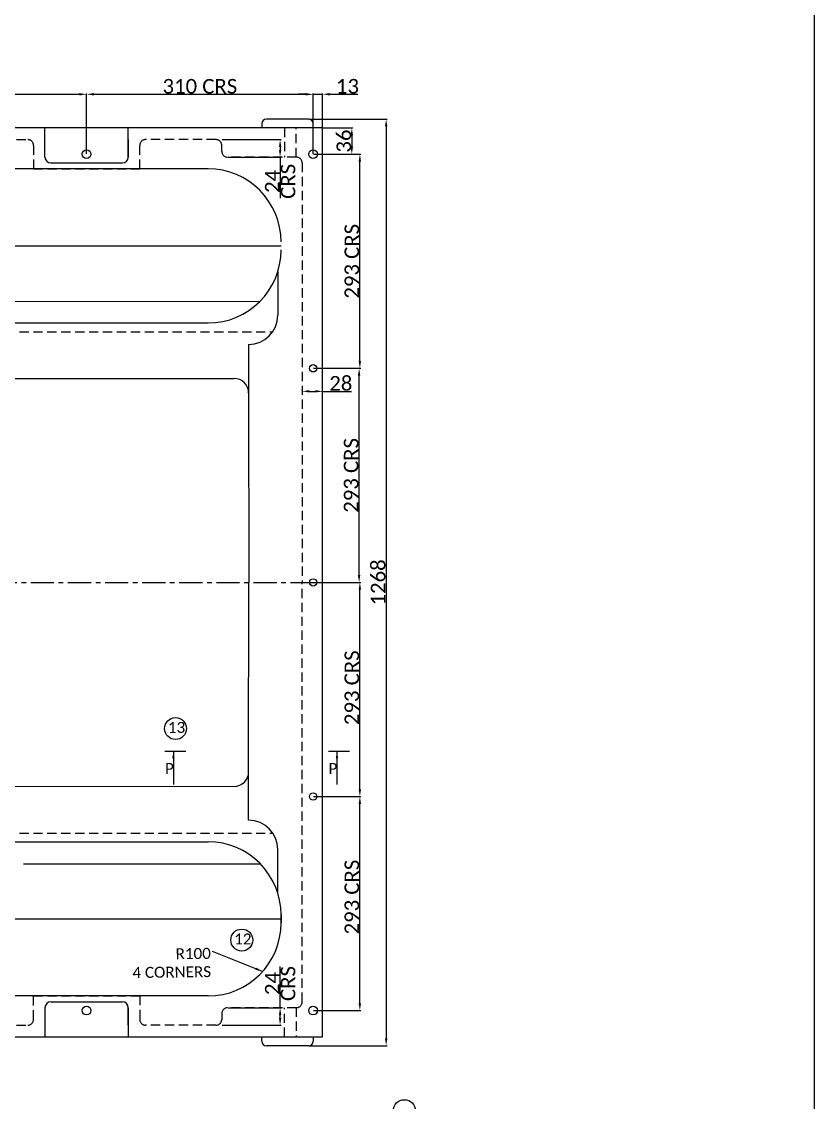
# Model space of a CAD drawing. Header units: millimetres. Extents: x -5330 to 2986, y -1292 to 4589.
# Drawn here: x 1901 to 2986, y 1009 to 2488 of the extents above; entities that cross this region are included whole.
import ezdxf

# ---------------------------------------------------------------- set-up
doc = ezdxf.new("R2010")
doc.units = ezdxf.units.MM
doc.linetypes.add('CENTER', pattern=[50.8, 31.75, -6.35, 6.35, -6.35])
doc.linetypes.add('DASH2', pattern=[19.05, 12.7, -6.35])
for name, color, linetype in [('centre', 5, 'CENTER'), ('dot', 1, 'DASH2'), ('object', 7, 'Continuous')]:
    doc.layers.add(name, color=color, linetype=linetype)
doc.layers.add('dimension', color=2, linetype='Continuous', lineweight=25)
doc.styles.get("Standard").update_dxf_attribs({"font": 'calibril.ttf'})
doc.dimstyles.new('ISO-25', dxfattribs={"dimtxt": 20, "dimasz": 10, "dimexe": 1.25, "dimexo": 0.625, "dimtad": 1, "dimdsep": 46, "dimtxsty": 'Standard', "dimcen": 2.5, "dimclrt": 256, "dimadec": 0, "dimazin": 0, "dimtfac": 1, "dimtmove": 0, "dimatfit": 3, "dimfxl": 1, "dimtfillclr": 256, "dimarcsym": 0})

# ---------------------------------------------------------------- blocks, each defined once
blk = doc.blocks.new('*D144')
at = {"layer": 'Defpoints', "color": 0, "transparency": 16777216}
for p in [(2183, 1138.9), (2254.8, 1138.9), (2174.7, 1114.9)]:
    blk.add_point(p, dxfattribs=at)
at = {"layer": 'dimension', "color": 0, "lineweight": -2, "transparency": 16777216}
for p, q in [((2254.8, 1138.9), (2254.8, 1195.1)), ((2183.6, 1138.9), (2256.1, 1138.9)), ((2254.8, 1124.9), (2254.8, 1128.9)), ((2175.3, 1114.9), (2256.1, 1114.9))]:
    blk.add_line(p, q, dxfattribs=at)
at = {"layer": 'dimension', "color": 0, "transparency": 16777216}
for points in [[(2256.5, 1128.9), (2253.2, 1128.9), (2254.8, 1138.9)], [(2253.2, 1124.9), (2256.5, 1124.9), (2254.8, 1114.9)]]:
    blk.add_solid(points, dxfattribs=at)
at = {"layer": 'dimension', "transparency": 16777216, "char_height": 20, "attachment_point": 5, "rotation": 90}
for s, insert in [('24', (2244.1, 1172)), ('CRS', (2265.7, 1172))]:
    blk.add_mtext(s, dxfattribs=dict(at, insert=insert))
blk = doc.blocks.new('*D145')
at = {"layer": 'Defpoints', "color": 0, "transparency": 16777216}
for p in [(2300, 1427.9), (2364, 1427.9), (2300, 1134.9)]:
    blk.add_point(p, dxfattribs=at)
at = {"layer": 'dimension', "color": 0, "lineweight": -2, "transparency": 16777216}
for p, q in [((2300.6, 1427.9), (2365.2, 1427.9)), ((2364, 1144.9), (2364, 1417.9)), ((2300.6, 1134.9), (2365.2, 1134.9))]:
    blk.add_line(p, q, dxfattribs=at)
at = {"layer": 'dimension', "color": 0, "transparency": 16777216}
for points in [[(2365.6, 1417.9), (2362.3, 1417.9), (2364, 1427.9)], [(2362.3, 1144.9), (2365.6, 1144.9), (2364, 1134.9)]]:
    blk.add_solid(points, dxfattribs=at)
at = {"layer": 'dimension', "transparency": 16777216, "insert": (2353.1, 1290.3), "char_height": 20, "attachment_point": 5, "rotation": 90}
blk.add_mtext('293 CRS', dxfattribs=at)
blk = doc.blocks.new('*D146')
at = {"layer": 'Defpoints', "color": 0, "transparency": 16777216}
for p in [(2300, 1720.9), (2364, 1720.9), (2300, 1427.9)]:
    blk.add_point(p, dxfattribs=at)
at = {"layer": 'dimension', "color": 0, "lineweight": -2, "transparency": 16777216}
for p, q in [((2300.6, 1720.9), (2365.2, 1720.9)), ((2364, 1437.9), (2364, 1710.9)), ((2300.6, 1427.9), (2365.2, 1427.9))]:
    blk.add_line(p, q, dxfattribs=at)
at = {"layer": 'dimension', "color": 0, "transparency": 16777216}
for points in [[(2365.6, 1710.9), (2362.3, 1710.9), (2364, 1720.9)], [(2362.3, 1437.9), (2365.6, 1437.9), (2364, 1427.9)]]:
    blk.add_solid(points, dxfattribs=at)
at = {"layer": 'dimension', "transparency": 16777216, "insert": (2353.1, 1576.8), "char_height": 20, "attachment_point": 5, "rotation": 90}
blk.add_mtext('293 CRS', dxfattribs=at)
blk = doc.blocks.new('*D147')
at = {"layer": 'Defpoints', "color": 0, "transparency": 16777216}
for p in [(2300, 2013.9), (2363, 2013.9), (2300, 1720.9)]:
    blk.add_point(p, dxfattribs=at)
at = {"layer": 'dimension', "color": 0, "lineweight": -2, "transparency": 16777216}
for p, q in [((2300.6, 2013.9), (2364.2, 2013.9)), ((2363, 1730.9), (2363, 2003.9)), ((2300.6, 1720.9), (2364.2, 1720.9))]:
    blk.add_line(p, q, dxfattribs=at)
at = {"layer": 'dimension', "color": 0, "transparency": 16777216}
for points in [[(2364.6, 2003.9), (2361.3, 2003.9), (2363, 2013.9)], [(2361.3, 1730.9), (2364.6, 1730.9), (2363, 1720.9)]]:
    blk.add_solid(points, dxfattribs=at)
at = {"layer": 'dimension', "transparency": 16777216, "insert": (2352.1, 1867.4), "char_height": 20, "attachment_point": 5, "rotation": 90}
blk.add_mtext('293 CRS', dxfattribs=at)
blk = doc.blocks.new('*D148')
at = {"layer": 'Defpoints', "color": 0, "transparency": 16777216}
for p in [(2300, 2306.9), (2364, 2306.9), (2300, 2013.9)]:
    blk.add_point(p, dxfattribs=at)
at = {"layer": 'dimension', "color": 0, "lineweight": -2, "transparency": 16777216}
for p, q in [((2300.6, 2306.9), (2365.2, 2306.9)), ((2364, 2023.9), (2364, 2296.9)), ((2300.6, 2013.9), (2365.2, 2013.9))]:
    blk.add_line(p, q, dxfattribs=at)
at = {"layer": 'dimension', "color": 0, "transparency": 16777216}
for points in [[(2365.6, 2296.9), (2362.3, 2296.9), (2364, 2306.9)], [(2362.3, 2023.9), (2365.6, 2023.9), (2364, 2013.9)]]:
    blk.add_solid(points, dxfattribs=at)
at = {"layer": 'dimension', "transparency": 16777216, "insert": (2353.1, 2160.4), "char_height": 20, "attachment_point": 5, "rotation": 90}
blk.add_mtext('293 CRS', dxfattribs=at)
blk = doc.blocks.new('*D149')
at = {"layer": 'Defpoints', "color": 0, "transparency": 16777216}
for p in [(2313, 2342.9), (2313, 2306.9), (2353, 2306.9)]:
    blk.add_point(p, dxfattribs=at)
at = {"layer": 'dimension', "color": 0, "lineweight": -2, "transparency": 16777216}
for p, q in [((2313.6, 2342.9), (2354.2, 2342.9)), ((2353, 2332.9), (2353, 2316.9)), ((2313.6, 2306.9), (2354.2, 2306.9))]:
    blk.add_line(p, q, dxfattribs=at)
at = {"layer": 'dimension', "color": 0, "transparency": 16777216}
for points in [[(2354.6, 2332.9), (2351.3, 2332.9), (2353, 2342.9)], [(2351.3, 2316.9), (2354.6, 2316.9), (2353, 2306.9)]]:
    blk.add_solid(points, dxfattribs=at)
at = {"layer": 'dimension', "transparency": 16777216, "insert": (2342.1, 2324.9), "char_height": 20, "attachment_point": 5, "rotation": 90}
blk.add_mtext('36', dxfattribs=at)
blk = doc.blocks.new('*D150')
at = {"layer": 'Defpoints', "color": 0, "transparency": 16777216}
for p in [(2313, 2388.9), (2300, 2342.9), (2313, 2342.9)]:
    blk.add_point(p, dxfattribs=at)
at = {"layer": 'dimension', "color": 0, "lineweight": -2, "transparency": 16777216}
for p, q in [((2290, 2388.9), (2280, 2388.9)), ((2300, 2343.6), (2300, 2390.2)), ((2300, 2388.9), (2313, 2388.9)), ((2313, 2343.6), (2313, 2390.2)), ((2323, 2388.9), (2361, 2388.9))]:
    blk.add_line(p, q, dxfattribs=at)
at = {"layer": 'dimension', "color": 0, "transparency": 16777216}
for points in [[(2290, 2387.3), (2290, 2390.6), (2300, 2388.9)], [(2323, 2390.6), (2323, 2387.3), (2313, 2388.9)]]:
    blk.add_solid(points, dxfattribs=at)
at = {"layer": 'dimension', "transparency": 16777216, "insert": (2347, 2399.8), "char_height": 20, "attachment_point": 5}
blk.add_mtext('13', dxfattribs=at)
blk = doc.blocks.new('*D151')
at = {"layer": 'Defpoints', "color": 0, "transparency": 16777216}
for p in [(2294, 2354.9), (2294, 1086.9), (2400, 1086.9)]:
    blk.add_point(p, dxfattribs=at)
at = {"layer": 'dimension', "color": 0, "lineweight": -2, "transparency": 16777216}
for p, q in [((2294.6, 2354.9), (2401.2, 2354.9)), ((2400, 2344.9), (2400, 1096.9)), ((2294.6, 1086.9), (2401.2, 1086.9))]:
    blk.add_line(p, q, dxfattribs=at)
at = {"layer": 'dimension', "color": 0, "transparency": 16777216}
for points in [[(2401.6, 2344.9), (2398.3, 2344.9), (2400, 2354.9)], [(2398.3, 1096.9), (2401.6, 1096.9), (2400, 1086.9)]]:
    blk.add_solid(points, dxfattribs=at)
at = {"layer": 'dimension', "transparency": 16777216, "insert": (2389.1, 1720.9), "char_height": 20, "attachment_point": 5, "rotation": 90}
blk.add_mtext('1268', dxfattribs=at)
blk = doc.blocks.new('*D160')
at = {"layer": 'Defpoints', "color": 0, "transparency": 16777216}
for p in [(2285, 1982.4), (2313, 1982.4), (2313, 1982.4)]:
    blk.add_point(p, dxfattribs=at)
at = {"layer": 'dimension', "color": 0, "lineweight": -2, "transparency": 16777216}
for p, q in [((2285, 1983.1), (2285, 1983.7)), ((2295, 1982.4), (2303, 1982.4)), ((2313, 1983.1), (2313, 1983.7)), ((2313, 1982.4), (2352.7, 1982.4))]:
    blk.add_line(p, q, dxfattribs=at)
at = {"layer": 'dimension', "color": 0, "transparency": 16777216}
for points in [[(2295, 1984.1), (2295, 1980.8), (2285, 1982.4)], [(2303, 1980.8), (2303, 1984.1), (2313, 1982.4)]]:
    blk.add_solid(points, dxfattribs=at)
at = {"layer": 'dimension', "transparency": 16777216, "insert": (2337.9, 1993.3), "char_height": 20, "attachment_point": 5}
blk.add_mtext('28', dxfattribs=at)
blk = doc.blocks.new('*D161')
at = {"layer": 'Defpoints', "color": 0, "transparency": 16777216}
for p in [(2174.7, 2326.9), (2183, 2302.9), (2254.8, 2302.9)]:
    blk.add_point(p, dxfattribs=at)
at = {"layer": 'dimension', "color": 0, "lineweight": -2, "transparency": 16777216}
for p, q in [((2175.3, 2326.9), (2256.1, 2326.9)), ((2254.8, 2316.9), (2254.8, 2312.9)), ((2183.6, 2302.9), (2256.1, 2302.9)), ((2254.8, 2302.9), (2254.8, 2246.7))]:
    blk.add_line(p, q, dxfattribs=at)
at = {"layer": 'dimension', "color": 0, "transparency": 16777216}
for points in [[(2256.5, 2316.9), (2253.2, 2316.9), (2254.8, 2326.9)], [(2253.2, 2312.9), (2256.5, 2312.9), (2254.8, 2302.9)]]:
    blk.add_solid(points, dxfattribs=at)
at = {"layer": 'dimension', "transparency": 16777216, "char_height": 20, "attachment_point": 5, "rotation": 90}
for s, insert in [('CRS', (2265.7, 2269.8)), ('24', (2244.1, 2269.8))]:
    blk.add_mtext(s, dxfattribs=dict(at, insert=insert))
blk = doc.blocks.new('*D167')
at = {"layer": 'Defpoints', "color": 0, "transparency": 16777216}
for p in [(1990, 2388.9), (1680, 2306.9), (1990, 2306.9)]:
    blk.add_point(p, dxfattribs=at)
at = {"layer": 'dimension', "color": 0, "lineweight": -2, "transparency": 16777216}
for p, q in [((1680, 2307.6), (1680, 2390.2)), ((1690, 2388.9), (1980, 2388.9)), ((1990, 2307.6), (1990, 2390.2))]:
    blk.add_line(p, q, dxfattribs=at)
at = {"layer": 'dimension', "color": 0, "transparency": 16777216}
for points in [[(1690, 2390.6), (1690, 2387.3), (1680, 2388.9)], [(1980, 2387.3), (1980, 2390.6), (1990, 2388.9)]]:
    blk.add_solid(points, dxfattribs=at)
at = {"layer": 'dimension', "transparency": 16777216, "insert": (1835, 2399.8), "char_height": 20, "attachment_point": 5}
blk.add_mtext('310 CRS', dxfattribs=at)
blk = doc.blocks.new('*D168')
at = {"layer": 'Defpoints', "color": 0, "transparency": 16777216}
for p in [(2300, 2388.9), (1990, 2306.9), (2300, 2306.9)]:
    blk.add_point(p, dxfattribs=at)
at = {"layer": 'dimension', "color": 0, "lineweight": -2, "transparency": 16777216}
for p, q in [((1990, 2307.6), (1990, 2390.2)), ((2000, 2388.9), (2290, 2388.9)), ((2300, 2307.6), (2300, 2390.2))]:
    blk.add_line(p, q, dxfattribs=at)
at = {"layer": 'dimension', "color": 0, "transparency": 16777216}
for points in [[(2000, 2390.6), (2000, 2387.3), (1990, 2388.9)], [(2290, 2387.3), (2290, 2390.6), (2300, 2388.9)]]:
    blk.add_solid(points, dxfattribs=at)
at = {"layer": 'dimension', "transparency": 16777216, "insert": (2145, 2399.8), "char_height": 20, "attachment_point": 5}
blk.add_mtext('310 CRS', dxfattribs=at)

msp = doc.modelspace()

# ---------------------------------------------------------------- linework, layer by layer
at = {"layer": 'centre'}
for p, q in [((1932.977, 2302.927), (1932.977, 2326.927)), ((2046.977, 2326.927), (2046.977, 2302.927)), ((2284.977, 2326.927), (2284.977, 2326.927)), ((287.977, 1720.927), (2312.977, 1720.927)), ((1932.977, 1138.927), (1932.977, 1114.927)), ((2046.977, 1114.927), (2046.977, 1138.927)), ((2284.977, 1114.927), (2284.977, 1114.927))]:
    msp.add_line(p, q, dxfattribs=at)
at = {"layer": 'dimension'}
for p, q in [((2986.11, -1291.764), (2986.11, 4588.836)), ((2097.223, 1490.104), (2125.855, 1490.104)), ((2321.045, 1490.104), (2349.677, 1490.104))]:
    msp.add_line(p, q, dxfattribs=at)
for centre in [(2111.677, 1520.931), (2202.374, 1231.417), (2424.95, 997.99)]:
    msp.add_circle(centre, 15.039, dxfattribs=at)
at = {"layer": 'dot'}
for p, q in [((2260.977, 2342.927), (2260.977, 2302.927)), ((2276.977, 2302.927), (2276.977, 2342.927)), ((1760.617, 2326.927), (1909.337, 2326.927)), ((2166.977, 2326.927), (2070.617, 2326.927)), ((1917.337, 2318.927), (1917.337, 2286.927)), ((2062.617, 2286.927), (2062.617, 2318.927)), ((2174.977, 2310.927), (2174.977, 2318.927)), ((2276.977, 2302.927), (2182.977, 2302.927)), ((2284.977, 2294.927), (2284.977, 1720.927)), ((1917.337, 2286.927), (2062.617, 2286.927)), ((1764.688, 2063.927), (2244.79, 2063.927)), ((2284.977, 1146.927), (2284.977, 1720.927)), ((1764.688, 1377.927), (2244.79, 1377.927)), ((2256.156, 1254.927), (2256.156, 1265.915)), ((1917.337, 1122.927), (1917.337, 1154.927)), ((1917.337, 1154.927), (2062.617, 1154.927)), ((2062.617, 1154.927), (2062.617, 1122.927)), ((2276.977, 1138.927), (2182.977, 1138.927)), ((2260.977, 1098.927), (2260.977, 1138.927)), ((2276.977, 1138.927), (2276.977, 1098.927)), ((2174.977, 1130.927), (2174.977, 1122.927)), ((1760.617, 1114.927), (1909.337, 1114.927)), ((2166.977, 1114.927), (2070.617, 1114.927))]:
    msp.add_line(p, q, dxfattribs=at)
for centre, start, end in [((1909.337, 2318.927), 0, 90), ((2070.617, 2318.927), 90, 180), ((2166.977, 2318.927), 0, 90), ((2182.977, 2310.927), 180, 270), ((2276.977, 2294.927), 0, 90), ((2182.977, 1130.927), 90, 180), ((2276.977, 1146.927), 270, 0), ((1909.337, 1122.927), 270, 0), ((2070.617, 1122.927), 180, 270), ((2166.977, 1122.927), 270, 0), ((2166.977, 1122.927), 270, 0)]:
    msp.add_arc(centre, 8, start, end, dxfattribs=at)
at = {"layer": 'object'}
for p, q in [((2293.977, 2354.927), (2235.977, 2354.927)), ((2312.977, 2342.927), (287.977, 2342.927)), ((1932.977, 2302.927), (1932.977, 2342.927)), ((1932.977, 2302.927), (1932.977, 2342.927)), ((2046.977, 2302.927), (2046.977, 2342.927)), ((2046.977, 2302.927), (2046.977, 2342.927)), ((2229.977, 2348.927), (2229.977, 2342.927)), ((2299.977, 2342.927), (2299.977, 2348.927)), ((2312.977, 1720.927), (2312.977, 2342.927)), ((1940.977, 2294.927), (2038.977, 2294.927)), ((2156.156, 2286.927), (1744.688, 2286.927)), ((1644.688, 2181.433), (2256.156, 2181.433)), ((2251.732, 2146.524), (2251.732, 2086.447)), ((1810.977, 2105.698), (2226.866, 2105.228)), ((1744.688, 2075.938), (2156.156, 2075.938)), ((2211.732, 2046.447), (2211.732, 2046.447)), ((2211.732, 2046.447), (2211.755, 1980.067)), ((2211.732, 2022.447), (2211.732, 2022.447)), ((1830.668, 1999.934), (2191.748, 2000.06)), ((2211.755, 1980.067), (2211.846, 1720.927)), ((2211.755, 1461.786), (2211.846, 1720.927)), ((2312.977, 1098.927), (2312.977, 1720.927)), ((2211.732, 1395.407), (2211.755, 1461.786)), ((1830.668, 1441.92), (2191.748, 1441.793)), ((2211.732, 1419.407), (2211.732, 1419.407)), ((2211.732, 1395.407), (2211.732, 1395.407)), ((1744.688, 1365.915), (2156.156, 1365.915)), ((2251.732, 1295.329), (2251.732, 1355.407)), ((1903.476, 1335.684), (2227.796, 1335.684)), ((1644.688, 1260.421), (2256.156, 1260.421)), ((2256.156, 1265.915), (2256.156, 1254.927)), ((2156.156, 1154.927), (1744.688, 1154.927)), ((1932.977, 1138.927), (1932.977, 1098.927)), ((1932.977, 1138.927), (1932.977, 1098.927)), ((1940.977, 1146.927), (2038.977, 1146.927)), ((2046.977, 1138.927), (2046.977, 1098.927)), ((2046.977, 1138.927), (2046.977, 1098.927)), ((2312.977, 1114.927), (2312.977, 1114.927)), ((287.977, 1098.927), (2312.977, 1098.927)), ((2229.977, 1092.927), (2229.977, 1098.927)), ((2299.977, 1098.927), (2299.977, 1092.927)), ((2293.977, 1086.927), (2235.977, 1086.927))]:
    msp.add_line(p, q, dxfattribs=at)
for centre, radius in [((1989.977, 2306.927), 6), ((2299.977, 2306.927), 6), ((2299.977, 2013.927), 5), ((2299.977, 1720.927), 5), ((2299.977, 1427.927), 5), ((1989.977, 1134.927), 6), ((2299.977, 1134.927), 6)]:
    msp.add_circle(centre, radius, dxfattribs=at)
for centre, radius, start, end in [((2235.977, 2348.927), 6, 90, 180), ((2293.977, 2348.927), 6, 0, 90), ((1940.977, 2302.927), 8, 180, 270), ((2038.977, 2302.927), 8, 270, 0), ((2156.156, 2186.927), 100, 0, 90), ((2156.156, 2175.938), 100, 270, 0), ((2211.732, 2086.447), 40, 270, 0), ((2191.755, 1980.06), 20, 0.020022, 90.020022), ((2191.755, 1461.793), 20, 269.979978, 359.979978), ((2211.732, 1355.407), 40, 0, 90), ((2156.156, 1265.915), 100, 0, 90), ((2156.156, 1254.927), 100, 270, 360), ((1940.977, 1138.927), 8, 90, 180), ((2038.977, 1138.927), 8, 0, 90), ((2235.977, 1092.927), 6, 180, 270), ((2293.977, 1092.927), 6, 270, 0)]:
    msp.add_arc(centre, radius, start, end, dxfattribs=at)

# ---------------------------------------------------------------- texts
at = {"layer": 'dimension', "attachment_point": 1}
for s, insert, char_height, width in [('{13}', (2101.256, 1529.923), 15, 21.33515), ('{                     \\H6x;P}', (2078.777, 1473.842), 2.5, 38.24496), ('{                     \\H6x;P}', (2302.599, 1473.842), 2.5, 38.24496), ('{12}', (2191.953, 1240.409), 15, 21.33515)]:
    msp.add_mtext(s, dxfattribs=dict(at, insert=insert, char_height=char_height, width=width))
at = {"layer": 'dimension', "insert": (2159.931, 1220.838), "char_height": 15, "width": 134.28874, "attachment_point": 3, "rotation": 0.73929}
msp.add_mtext('{R100\\P4 CORNERS}', dxfattribs=at)

# ---------------------------------------------------------------- dimensions: what is measured, and where the dimension line sits
at = {"layer": 'dimension'}
for base, p1, p2, picture, middle in [((1989.977, 2388.927), (1679.977, 2306.927), (1989.977, 2306.927), '*D167', (1834.977, 2399.762)), ((2299.977, 2388.927), (1989.977, 2306.927), (2299.977, 2306.927), '*D168', (2144.977, 2399.762))]:
    dim = msp.add_linear_dim(base=base, p1=p1, p2=p2, dimstyle='ISO-25', override={"dimpost": '<> CRS'}, dxfattribs=at)
    dim.commit()
    dim.dimension.update_dxf_attribs({"geometry": picture, "text_midpoint": middle})
for base, p1, p2, picture, middle in [((2312.977, 2388.927), (2299.977, 2342.927), (2312.977, 2342.927), '*D150', (2347.012, 2399.762)), ((2312.977, 1982.434), (2284.977, 1982.434), (2312.977, 1982.434), '*D160', (2337.852, 1993.269))]:
    dim = msp.add_linear_dim(base=base, p1=p1, p2=p2, dimstyle='ISO-25', dxfattribs=at)
    dim.commit()
    dim.dimension.update_dxf_attribs({"geometry": picture, "text_midpoint": middle})
for base, p1, p2, picture, middle in [((2399.977, 1086.927), (2293.977, 2354.927), (2293.977, 1086.927), '*D151', (2389.142, 1720.927)), ((2352.977, 2306.927), (2312.977, 2342.927), (2312.977, 2306.927), '*D149', (2342.142, 2324.927))]:
    dim = msp.add_linear_dim(base=base, p1=p1, p2=p2, angle=90, dimstyle='ISO-25', dxfattribs=at)
    dim.commit()
    dim.dimension.update_dxf_attribs({"geometry": picture, "text_midpoint": middle})
for base, p1, p2, angle, override, picture, middle in [((2254.841, 2302.927), (2174.706, 2326.927), (2182.977, 2302.927), 270, {"dimpost": '<>\\XCRS'}, '*D161', (2244.086, 2269.822)), ((2363.977, 2306.927), (2299.977, 2013.927), (2299.977, 2306.927), 90, {"dimpost": '<> CRS'}, '*D148', (2353.142, 2160.427)), ((2362.977, 2013.927), (2299.977, 1720.927), (2299.977, 2013.927), 90, {"dimpost": '<> CRS'}, '*D147', (2352.142, 1867.427)), ((2254.841, 1138.927), (2174.706, 1114.927), (2182.977, 1138.927), 90, {"dimpost": '<>\\XCRS'}, '*D144', (2244.086, 1172.032))]:
    dim = msp.add_linear_dim(base=base, p1=p1, p2=p2, angle=angle, dimstyle='ISO-25', override=override, dxfattribs=at)
    dim.commit()
    dim.dimension.update_dxf_attribs({"geometry": picture, "text_midpoint": middle})
for base, p1, p2, picture, middle in [((2363.977, 1720.927), (2299.977, 1427.927), (2299.977, 1720.927), '*D146', (2363.977, 1576.788)), ((2363.977, 1427.927), (2299.977, 1134.927), (2299.977, 1427.927), '*D145', (2363.977, 1290.344))]:
    dim = msp.add_linear_dim(base=base, p1=p1, p2=p2, angle=90, dimstyle='ISO-25', override={"dimpost": '<> CRS'}, dxfattribs=at)
    dim.commit()
    dim.dimension.update_dxf_attribs({"geometry": picture, "text_midpoint": middle, "dimtype": 160})

# ---------------------------------------------------------------- leaders
for points in [[(2108.821, 1490.104), (2108.821, 1444.206)], [(2332.643, 1490.104), (2332.643, 1444.206)], [(2230.886, 1188.478), (2162.506, 1215.646)]]:
    msp.add_leader(points, dimstyle='ISO-25', dxfattribs=at)

doc.saveas('drawing.dxf')
